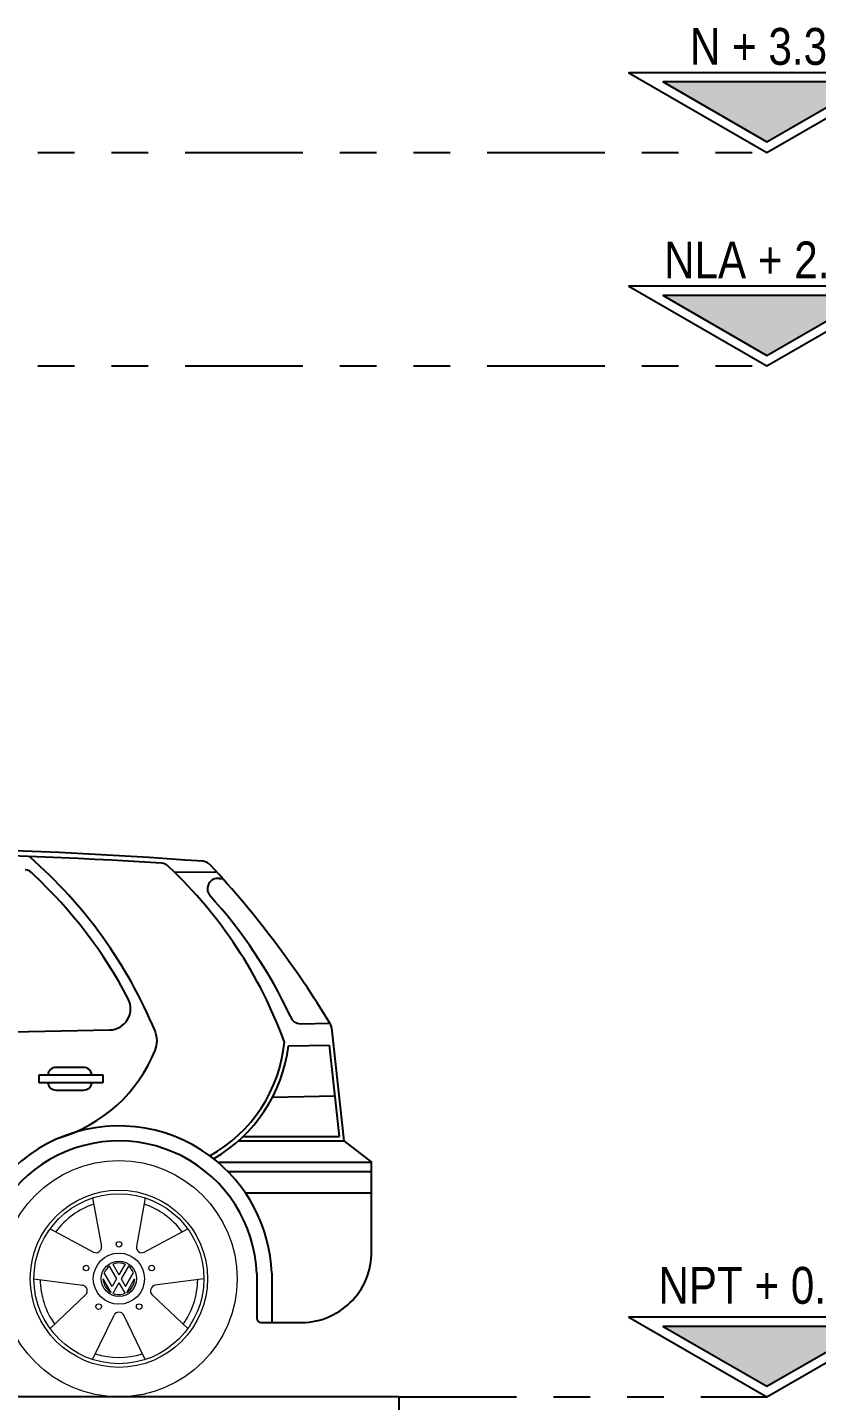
# Model space of a CAD drawing. Header units: inches. Extents: x 0.9 to 45.9, y 0.4 to 30.4.
# Drawn here: x 34.077 to 36.22, y 2.492 to 6.222 of the extents above; entities that cross this region are included whole.
import ezdxf
from ezdxf.enums import TextEntityAlignment as Align

# ---------------------------------------------------------------- set-up
doc = ezdxf.new("R2010")
doc.units = ezdxf.units.IN
doc.header["$MEASUREMENT"] = 0
doc.linetypes.add('JIS_09_08', pattern=[10.75, 8, -0.55, 0.55, -0.55, 0.55, -0.55])
for name, color, linetype in [('COTAS', 251, 'Continuous'), ('MUEBLES', 8, 'Continuous'), ('MUROS', 9, 'Continuous'), ('TEXTOS', 7, 'Continuous')]:
    doc.layers.add(name, color=color, linetype=linetype)
doc.styles.add('TEXTO1', font='', dxfattribs={"height": 0.1})
doc.styles.get('TEXTO1').set_extended_font_data('Technical')

msp = doc.modelspace()

# ---------------------------------------------------------------- hatches: boundary and pattern name
at = {"layer": 'COTAS'}
for points in [[(36.3666, 6.0738), (36.0849, 5.9112), (35.8032, 6.0738)], [(36.3666, 5.4939), (36.0849, 5.3312), (35.8032, 5.4939)], [(36.3666, 2.6939), (36.0849, 2.5312), (35.8032, 2.6939)]]:
    msp.add_hatch(color=256, dxfattribs=at).paths.add_polyline_path(points)

# ---------------------------------------------------------------- linework, layer by layer
at = {"color": 251, "linetype": 'JIS_09_08', "ltscale": 0.04}
for p, q in [((29.5849, 5.8823, -0.074), (36.0849, 5.8823, -0.0869)), ((29.5849, 5.3024, -0.074), (36.0849, 5.3024, -0.074)), ((35.0849, 2.5024, -0.074), (36.0849, 2.5024, -0.074))]:
    msp.add_line(p, q, dxfattribs=at)
at = {"layer": 'COTAS'}
for points, elevation in [([(36.4599, 6.0988), (35.7099, 6.0988), (36.0849, 5.8823)], -0.0869), ([(36.3666, 6.0738), (35.8032, 6.0738), (36.0849, 5.9112)], -0.0869), ([(36.4599, 5.5189), (35.7099, 5.5189), (36.0849, 5.3024)], -0.074), ([(36.3666, 5.4939), (35.8032, 5.4939), (36.0849, 5.3312)], -0.074), ([(36.4599, 2.7189), (35.7099, 2.7189), (36.0849, 2.5024)], -0.074), ([(36.3666, 2.6939), (35.8032, 2.6939), (36.0849, 2.5312)], -0.074)]:
    msp.add_lwpolyline(points, close=True, dxfattribs=dict(at, elevation=elevation))
at = {"layer": 'MUEBLES'}
for p, q in [((34.4762, 3.9271, -0.074), (34.5885, 3.9281, -0.074)), ((34.5971, 3.9104, -0.074), (34.6067, 3.9104, -0.074)), ((34.8189, 3.5157, -0.074), (34.8978, 3.5174, -0.074)), ((33.3061, 3.4788, -0.074), (34.3, 3.4988, -0.074)), ((34.9023, 3.505, -0.074), (34.9361, 3.1976, -0.074)), ((34.7853, 3.4554, -0.074), (34.8958, 3.4578, -0.074)), ((34.8958, 3.4578, -0.074), (34.9231, 3.2092, -0.074)), ((34.2288, 3.3971, -0.074), (34.1546, 3.3971, -0.074)), ((34.1083, 3.3553, -0.074), (34.1083, 3.3766, -0.074)), ((34.1083, 3.3766, -0.074), (34.2811, 3.3766, -0.074)), ((34.2811, 3.3766, -0.074), (34.2811, 3.3553, -0.074)), ((34.2811, 3.3553, -0.074), (34.1083, 3.3553, -0.074)), ((34.1546, 3.3356, -0.074), (34.2288, 3.3356, -0.074)), ((34.7421, 3.3161, -0.074), (34.911, 3.3197, -0.074)), ((34.6622, 3.2092, -0.074), (34.9231, 3.2092, -0.074)), ((34.6496, 3.1976, -0.074), (34.9361, 3.1976, -0.074)), ((34.9361, 3.1976, -0.074), (35.0106, 3.1399, -0.074)), ((34.5936, 3.1399, -0.074), (35.0106, 3.1399, -0.074)), ((35.0106, 2.9073, -0.074), (35.0106, 3.1399, -0.074)), ((34.6213, 3.1142, -0.074), (35.0106, 3.1142, -0.074)), ((34.6686, 3.0565, -0.074), (35.0106, 3.0565, -0.074)), ((34.6992, 2.8369, -0.074), (34.6992, 2.7159, -0.074)), ((34.74, 2.8383, -0.074), (34.74, 2.7043, -0.074)), ((34.7108, 2.7043, -0.074), (34.8222, 2.7043, -0.074))]:
    msp.add_line(p, q, dxfattribs=at)
at = {"layer": 'MUEBLES', "lineweight": 0}
for p, q in [((34.2537, 3.0428, -0.074), (34.2777, 2.9109, -0.074)), ((34.3964, 3.0428, -0.074), (34.3724, 2.9109, -0.074)), ((34.1383, 2.9589, -0.074), (34.2563, 2.8953, -0.074)), ((34.3938, 2.8953, -0.074), (34.5118, 2.9589, -0.074)), ((34.3068, 2.8022, -0.074), (34.2854, 2.8393, -0.074)), ((34.299, 2.8576, -0.074), (34.3189, 2.8232, -0.074)), ((34.3083, 2.863, -0.074), (34.3251, 2.8339, -0.074)), ((34.3418, 2.863, -0.074), (34.3251, 2.8339, -0.074)), ((34.3511, 2.8576, -0.074), (34.3312, 2.8232, -0.074)), ((34.3434, 2.8022, -0.074), (34.3647, 2.8393, -0.074)), ((34.0942, 2.8232, -0.074), (34.2271, 2.8053, -0.074)), ((34.3037, 2.7862, -0.074), (34.2823, 2.8232, -0.074)), ((34.3189, 2.8232, -0.074), (34.3068, 2.8022, -0.074)), ((34.3251, 2.8125, -0.074), (34.3083, 2.7835, -0.074)), ((34.3251, 2.8125, -0.074), (34.3418, 2.7835, -0.074)), ((34.3312, 2.8232, -0.074), (34.3434, 2.8022, -0.074)), ((34.3464, 2.7862, -0.074), (34.3678, 2.8232, -0.074)), ((34.5559, 2.8232, -0.074), (34.423, 2.8053, -0.074)), ((34.2353, 2.7802, -0.074), (34.1383, 2.6876, -0.074)), ((34.4148, 2.7802, -0.074), (34.5118, 2.6876, -0.074)), ((34.2537, 2.6037, -0.074), (34.3118, 2.7245, -0.074)), ((34.3964, 2.6037, -0.074), (34.3383, 2.7245, -0.074))]:
    msp.add_line(p, q, dxfattribs=at)
for centre, radius in [((34.3251, 2.8232, -0.074), 0.3209), ((34.3251, 2.8232, -0.074), 0.2407), ((34.3251, 2.8232, -0.074), 0.2308), ((34.3251, 2.9169, -0.074), 0.00753), ((34.3251, 2.8232, -0.074), 0.0695), ((34.236, 2.8522, -0.074), 0.00753), ((34.3251, 2.8232, -0.074), 0.0481), ((34.4142, 2.8522, -0.074), 0.00753), ((34.27, 2.7475, -0.074), 0.00753), ((34.3801, 2.7475, -0.074), 0.00753)]:
    msp.add_circle(centre, radius, dxfattribs=at)
at = {"layer": 'MUEBLES'}
for centre, radius, start, end in [((33.4834, -10.461, -0.074), 14.4576, 85.75511, 91.95505), ((33.4972, -11.561, -0.074), 15.5419, 86.52088, 91.85514), ((33.2328, 2.9987, -0.074), 1.2901, 22.685, 48.7526), ((34.5515, 3.928, -0.074), 0.029, 38.7784, 85.8848), ((34.0689, 3.9051, -0.074), 0.029, 32.5432, 87.7147), ((33.2328, 2.9985, -0.074), 1.2614, 27.6412, 46.9805), ((34.4385, 3.9233, -0.074), 0.029, 39.3632, 86.4865), ((33.6068, 3.0371, -0.074), 1.2442, 20.1568, 46.643), ((32.6275, 2.1396, -0.074), 2.6557, 31.1861, 42.8642), ((34.5938, 3.8822, -0.074), 0.0284, 83.2153, 217.3916), ((33.6167, 2.9905, -0.074), 1.2944, 24.9133, 42.492), ((34.2988, 3.5568, -0.074), 0.058, 271.1527, 27.6412), ((34.8182, 3.5447, -0.074), 0.029, 197.967, 271.2402), ((34.8735, 3.5018, -0.074), 0.029, 6.2649, 26.4593), ((34.8735, 3.5018, -0.074), 0.029, 6.2649, 26.4593), ((34.3586, 3.4692, -0.074), 0.07, 337.7505, 22.685), ((34.0435, 3.5981, -0.074), 0.4104, 286.94, 337.7505), ((34.3768, 3.5057, -0.074), 0.3999, 299.2573, 354.2727), ((34.3768, 3.5057, -0.074), 0.4115, 299.9562, 352.9747), ((34.1546, 3.3742, -0.074), 0.023, 90, 173.8819), ((34.2288, 3.3742, -0.074), 0.023, 6.1181, 90), ((34.1546, 3.3585, -0.074), 0.023, 188.0053, 270), ((34.2288, 3.3585, -0.074), 0.023, 270, 351.9947), ((34.3251, 2.8232, -0.074), 0.4152, 53.4534, 174.929), ((34.3251, 2.8232, -0.074), 0.3744, 2.0832, 184.5987), ((34.3251, 2.8232, -0.074), 0.4152, 2.0832, 53.4518), ((34.82, 2.8953, -0.074), 0.191, 270.6628, 3.6135), ((34.7108, 2.7159, -0.074), 0.0116, 180, 270)]:
    msp.add_arc(centre, radius, start, end, dxfattribs=at)
at = {"layer": 'MUEBLES', "lineweight": 0}
for centre, radius, start, end in [((34.3251, 2.8232, -0.074), 0.2139, 108.6114, 143.3886), ((34.3251, 2.8232, -0.074), 0.2139, 36.6114, 71.3886), ((34.2627, 2.909, -0.074), 0.0151, 245.0125, 6.9875), ((34.3874, 2.909, -0.074), 0.0151, 173.0125, 294.9875), ((34.3251, 2.8232, -0.074), 0.0428, 127.1808, 158.0265), ((34.3251, 2.8232, -0.074), 0.0428, 67.1808, 112.8192), ((34.3251, 2.8232, -0.074), 0.0428, 21.9735, 52.8192), ((34.3251, 2.8232, -0.074), 0.2139, 180.6114, 215.3886), ((34.2242, 2.7905, -0.074), 0.0151, 317.0125, 78.9875), ((34.3251, 2.8232, -0.074), 0.0428, 180, 240), ((34.3251, 2.8232, -0.074), 0.0428, 300, 0), ((34.4259, 2.7905, -0.074), 0.0151, 101.0125, 222.9875), ((34.3251, 2.8232, -0.074), 0.2139, 324.6114, 359.3886), ((34.3251, 2.8232, -0.074), 0.0428, 247.1808, 292.8192), ((34.3251, 2.7172, -0.074), 0.0151, 29.0125, 150.9875), ((34.3251, 2.8232, -0.074), 0.2139, 252.6114, 287.3886)]:
    msp.add_arc(centre, radius, start, end, dxfattribs=at)
at = {"layer": 'MUROS'}
for q in [(20.9849, 2.5024, -0.074), (35.0849, 2.4024, -0.074)]:
    msp.add_line((35.0849, 2.5024, -0.074), q, dxfattribs=at)

# ---------------------------------------------------------------- texts
at = {"layer": 'TEXTOS', "style": 'TEXTO1'}
for s, p in [('N + 3.38', (36.0938, 6.1203, -0.0869)), ('NLA + 2.80', (36.0938, 5.5404, -0.074)), ('NPT + 0.00', (36.0814, 2.7552, -0.074))]:
    msp.add_text(s, height=0.1, dxfattribs=at).set_placement(p, align=Align.CENTER)

doc.saveas('drawing.dxf')
